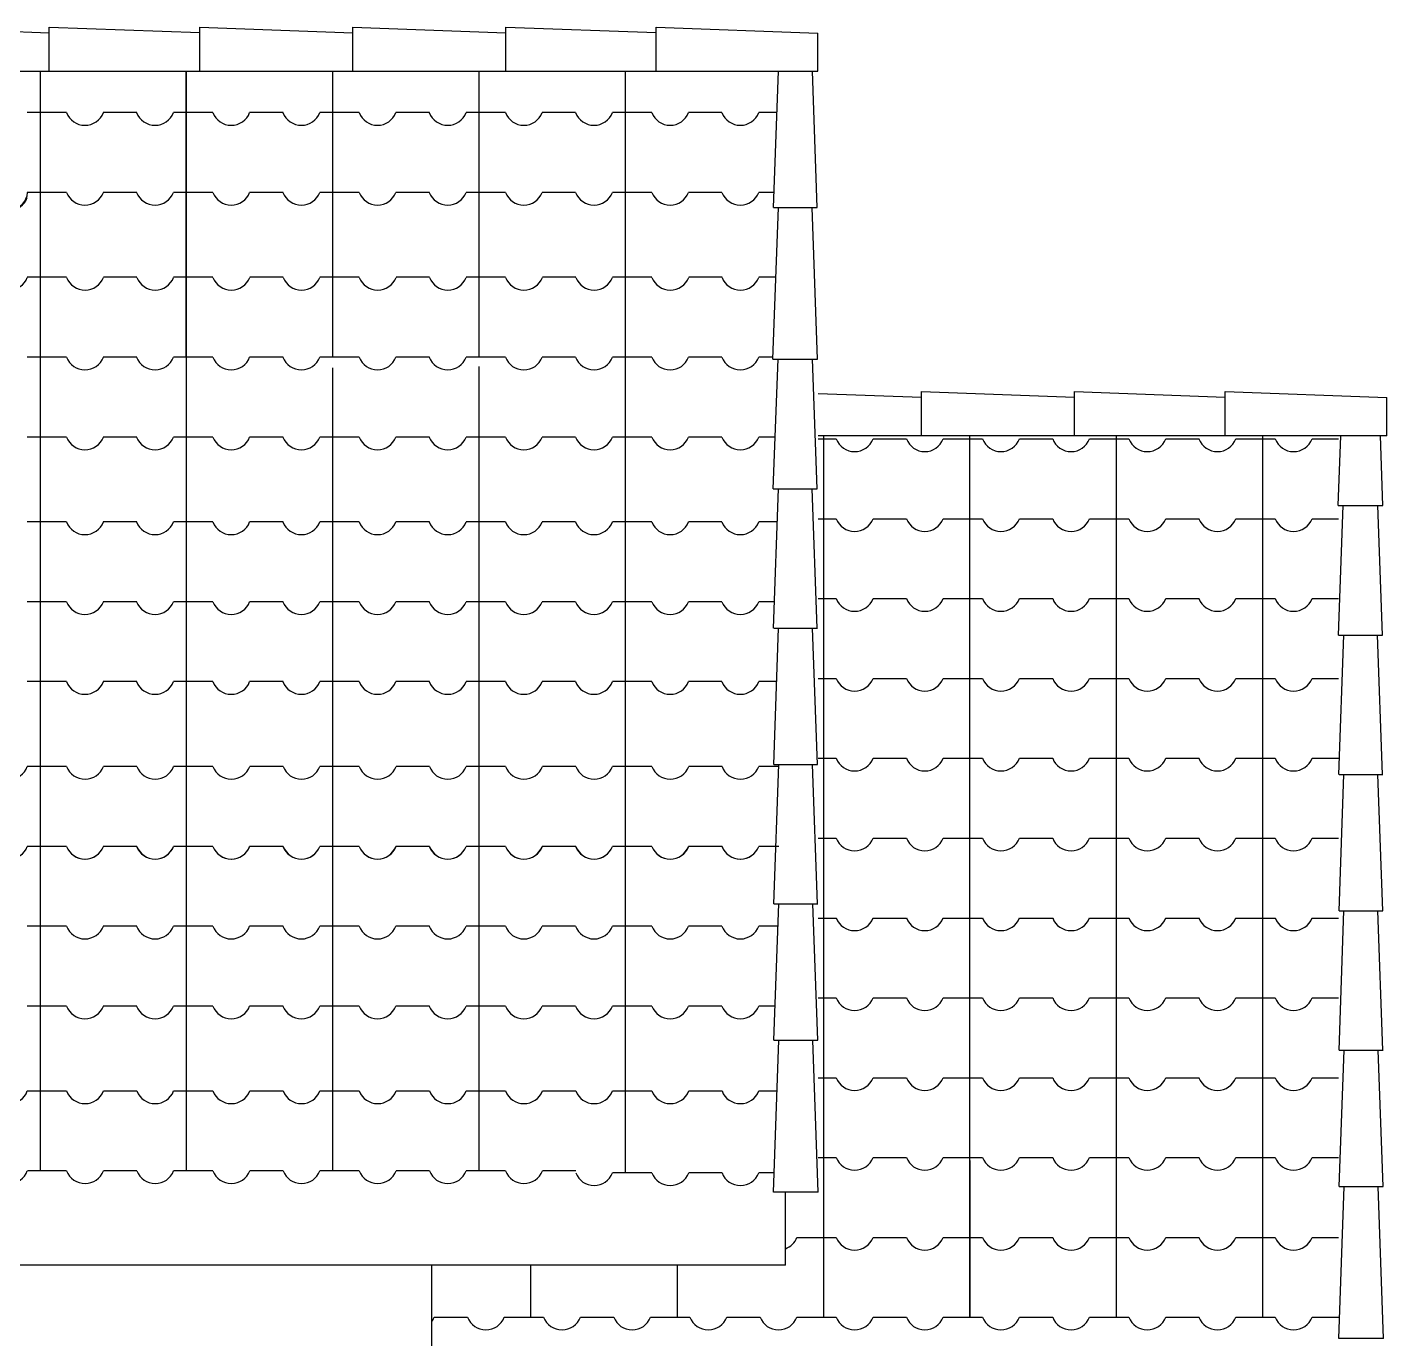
# Model space of a CAD drawing. Extents: x 359 to 444.1, y -24.8 to 1.
# Drawn here: x 412.338 to 414.382, y -21.102 to -19.131 of the extents above; entities that cross this region are included whole.
import ezdxf

# ---------------------------------------------------------------- set-up
doc = ezdxf.new("R2010")
doc.units = 0
doc.header["$LTSCALE"] = 20
for name, color, linetype in [('CORTE', 244, 'CONTINUOUS'), ('JANELA', 5, 'CONTINUOUS'), ('PAREDE', 7, 'CONTINUOUS'), ('TELHADO', 30, 'CONTINUOUS'), ('VISTAL', 30, 'CONTINUOUS'), ('VISTAP', 244, 'CONTINUOUS')]:
    doc.layers.add(name, color=color, linetype=linetype)

msp = doc.modelspace()

# ---------------------------------------------------------------- linework, layer by layer
at = {"layer": 'CORTE', "color": 1, "linetype": 'CONTINUOUS'}
for p, q in [((412.3568, -19.1971), (412.3568, -19.6269)), ((412.5768, -19.1971), (412.5768, -19.4993)), ((412.5768, -19.1971), (412.5768, -19.6269)), ((412.5768, -19.1971), (412.5768, -19.6269)), ((412.5768, -19.1971), (412.5768, -19.6269)), ((412.7968, -19.1971), (412.7968, -19.6269)), ((413.0168, -19.1971), (413.0168, -19.6269)), ((413.2368, -19.1971), (413.2368, -19.6269)), ((412.3568, -19.2593), (412.3375, -19.2593)), ((412.3966, -19.2593), (412.3568, -19.2593)), ((412.5022, -19.2593), (412.452, -19.2593)), ((412.5768, -19.2593), (412.5575, -19.2593)), ((412.6166, -19.2593), (412.5768, -19.2593)), ((412.6166, -19.2593), (412.5768, -19.2593)), ((412.7222, -19.2593), (412.672, -19.2593)), ((412.7968, -19.2593), (412.7775, -19.2593)), ((412.8366, -19.2593), (412.7968, -19.2593)), ((412.9422, -19.2593), (412.892, -19.2593)), ((413.0168, -19.2593), (412.9975, -19.2593)), ((413.0566, -19.2593), (413.0168, -19.2593)), ((413.1622, -19.2593), (413.112, -19.2593)), ((413.2368, -19.2593), (413.2175, -19.2593)), ((413.2766, -19.2593), (413.2368, -19.2593)), ((413.2766, -19.2593), (413.2368, -19.2593)), ((413.3822, -19.2593), (413.332, -19.2593)), ((413.4568, -19.2593), (413.4375, -19.2593)), ((413.4647, -19.2593), (413.4568, -19.2593)), ((412.3568, -19.3793), (412.3375, -19.3793)), ((412.3966, -19.3793), (412.3568, -19.3793)), ((412.5022, -19.3793), (412.452, -19.3793)), ((412.5768, -19.3793), (412.5575, -19.3793)), ((412.6166, -19.3793), (412.5768, -19.3793)), ((412.6166, -19.3793), (412.5768, -19.3793)), ((412.7222, -19.3793), (412.672, -19.3793)), ((412.7968, -19.3793), (412.7775, -19.3793)), ((412.8366, -19.3793), (412.7968, -19.3793)), ((412.9422, -19.3793), (412.892, -19.3793)), ((413.0168, -19.3793), (412.9975, -19.3793)), ((413.0566, -19.3793), (413.0168, -19.3793)), ((413.1622, -19.3793), (413.112, -19.3793)), ((413.2368, -19.3793), (413.2175, -19.3793)), ((413.2766, -19.3793), (413.2368, -19.3793)), ((413.2766, -19.3793), (413.2368, -19.3793)), ((413.3822, -19.3793), (413.332, -19.3793)), ((413.4568, -19.3793), (413.4375, -19.3793)), ((413.4604, -19.3793), (413.4568, -19.3793)), ((412.357, -19.5069), (412.3377, -19.5069)), ((412.3968, -19.5069), (412.357, -19.5069)), ((412.5023, -19.5069), (412.4522, -19.5069)), ((412.577, -19.5069), (412.5577, -19.5069)), ((412.6168, -19.5069), (412.577, -19.5069)), ((412.6168, -19.5069), (412.577, -19.5069)), ((412.7223, -19.5069), (412.6722, -19.5069)), ((412.797, -19.5069), (412.7777, -19.5069)), ((412.8368, -19.5069), (412.797, -19.5069)), ((412.9423, -19.5069), (412.8922, -19.5069)), ((413.017, -19.5069), (412.9977, -19.5069)), ((413.0568, -19.5069), (413.017, -19.5069)), ((413.1623, -19.5069), (413.1122, -19.5069)), ((413.237, -19.5069), (413.2177, -19.5069)), ((413.2768, -19.5069), (413.237, -19.5069)), ((413.2768, -19.5069), (413.237, -19.5069)), ((413.3823, -19.5069), (413.3322, -19.5069)), ((413.457, -19.5069), (413.4377, -19.5069)), ((413.4633, -19.5069), (413.457, -19.5069)), ((412.3568, -19.6269), (412.3375, -19.6269)), ((412.3568, -19.6269), (412.3375, -19.6269)), ((412.3966, -19.6269), (412.3568, -19.6269)), ((412.3966, -19.6269), (412.3568, -19.6269)), ((412.3568, -19.6269), (412.3568, -20.3622)), ((412.5022, -19.6269), (412.452, -19.6269)), ((412.5022, -19.6269), (412.452, -19.6269)), ((412.5768, -19.6269), (412.5575, -19.6269)), ((412.5768, -19.6269), (412.5575, -19.6269)), ((412.5768, -19.6269), (412.5575, -19.6269)), ((412.6166, -19.6269), (412.5768, -19.6269)), ((412.6166, -19.6269), (412.5768, -19.6269)), ((412.6166, -19.6269), (412.5768, -19.6269)), ((412.6166, -19.6269), (412.5768, -19.6269)), ((412.6166, -19.6269), (412.5768, -19.6269)), ((412.6166, -19.6269), (412.5768, -19.6269)), ((412.6166, -19.6269), (412.5768, -19.6269)), ((412.5768, -19.6269), (412.5768, -20.3622)), ((412.7222, -19.6269), (412.672, -19.6269)), ((412.7968, -19.6269), (412.7775, -19.6269)), ((412.7968, -19.6269), (412.7775, -19.6269)), ((412.7968, -19.6269), (412.7775, -19.6269)), ((412.8366, -19.6269), (412.7968, -19.6269)), ((412.8366, -19.6269), (412.7968, -19.6269)), ((412.8366, -19.6269), (412.7968, -19.6269)), ((412.7968, -19.6427), (412.7968, -20.3622)), ((412.9422, -19.6269), (412.892, -19.6269)), ((412.9422, -19.6269), (412.892, -19.6269)), ((412.9422, -19.6269), (412.892, -19.6269)), ((413.0168, -19.6269), (412.9975, -19.6269)), ((413.0168, -19.6269), (412.9975, -19.6269)), ((413.0168, -19.6269), (412.9975, -19.6269)), ((413.0168, -19.6269), (412.9975, -19.6269)), ((413.0168, -19.6269), (412.9975, -19.6269)), ((413.0566, -19.6269), (413.0168, -19.6269)), ((413.0566, -19.6269), (413.0168, -19.6269)), ((413.0566, -19.6269), (413.0168, -19.6269)), ((413.0566, -19.6269), (413.0168, -19.6269)), ((413.0566, -19.6269), (413.0168, -19.6269)), ((413.0168, -19.641), (413.0168, -20.3622)), ((413.1622, -19.6269), (413.112, -19.6269)), ((413.1622, -19.6269), (413.112, -19.6269)), ((413.1622, -19.6269), (413.112, -19.6269)), ((413.2368, -19.6269), (413.2175, -19.6269)), ((413.2368, -19.6269), (413.2175, -19.6269)), ((413.2368, -19.6269), (413.2368, -20.3622)), ((413.2766, -19.6269), (413.2368, -19.6269)), ((413.2766, -19.6269), (413.2368, -19.6269)), ((413.3822, -19.6269), (413.332, -19.6269)), ((413.3822, -19.6269), (413.332, -19.6269)), ((413.4568, -19.6269), (413.4375, -19.6269)), ((413.4568, -19.6269), (413.4375, -19.6269)), ((413.459, -19.6269), (413.4568, -19.6269)), ((413.459, -19.6269), (413.4568, -19.6269)), ((413.459, -19.6269), (413.4568, -19.6269)), ((413.459, -19.6269), (413.4568, -19.6269)), ((413.459, -19.6269), (413.4568, -19.6269)), ((412.3568, -19.7469), (412.3375, -19.7469)), ((412.3966, -19.7469), (412.3568, -19.7469)), ((412.5022, -19.7469), (412.452, -19.7469)), ((412.5768, -19.7469), (412.5575, -19.7469)), ((412.6166, -19.7469), (412.5768, -19.7469)), ((412.6166, -19.7469), (412.5768, -19.7469)), ((412.6166, -19.7469), (412.5768, -19.7469)), ((412.7222, -19.7469), (412.672, -19.7469)), ((412.7968, -19.7469), (412.7775, -19.7469)), ((412.8366, -19.7469), (412.7968, -19.7469)), ((412.9422, -19.7469), (412.892, -19.7469)), ((413.0168, -19.7469), (412.9975, -19.7469)), ((413.0566, -19.7469), (413.0168, -19.7469)), ((413.2368, -19.7469), (413.2175, -19.7469)), ((413.2766, -19.7469), (413.2368, -19.7469)), ((413.3822, -19.7469), (413.332, -19.7469)), ((413.4568, -19.7469), (413.4375, -19.7469)), ((413.4623, -19.7469), (413.4568, -19.7469)), ((412.5768, -19.7527), (412.5768, -20.3622)), ((412.3568, -19.8745), (412.3375, -19.8745)), ((412.3568, -19.8745), (412.3375, -19.8745)), ((412.3966, -19.8745), (412.3568, -19.8745)), ((412.3966, -19.8745), (412.3568, -19.8745)), ((412.5022, -19.8745), (412.452, -19.8745)), ((412.5022, -19.8745), (412.452, -19.8745)), ((412.5768, -19.8745), (412.5575, -19.8745)), ((412.5768, -19.8745), (412.5575, -19.8745)), ((412.5768, -19.8745), (412.5575, -19.8745)), ((412.5768, -19.8745), (412.5575, -19.8745)), ((412.5768, -19.8745), (412.5575, -19.8745)), ((412.5768, -19.8745), (412.5575, -19.8745)), ((412.6166, -19.8745), (412.5768, -19.8745)), ((412.6166, -19.8745), (412.5768, -19.8745)), ((412.6166, -19.8745), (412.5768, -19.8745)), ((412.6166, -19.8745), (412.5768, -19.8745)), ((412.6166, -19.8745), (412.5768, -19.8745)), ((412.6166, -19.8745), (412.5768, -19.8745)), ((412.7222, -19.8745), (412.672, -19.8745)), ((412.7222, -19.8745), (412.672, -19.8745)), ((412.7968, -19.8745), (412.7775, -19.8745)), ((412.7968, -19.8745), (412.7775, -19.8745)), ((412.8366, -19.8745), (412.7968, -19.8745)), ((412.8366, -19.8745), (412.7968, -19.8745)), ((412.9422, -19.8745), (412.892, -19.8745)), ((412.9422, -19.8745), (412.892, -19.8745)), ((413.0168, -19.8745), (412.9975, -19.8745)), ((413.0168, -19.8745), (412.9975, -19.8745)), ((413.0566, -19.8745), (413.0168, -19.8745)), ((413.0566, -19.8745), (413.0168, -19.8745)), ((413.1622, -19.8745), (413.112, -19.8745)), ((413.1622, -19.8745), (413.112, -19.8745)), ((413.2368, -19.8745), (413.2175, -19.8745)), ((413.2368, -19.8745), (413.2175, -19.8745)), ((413.2766, -19.8745), (413.2368, -19.8745)), ((413.2766, -19.8745), (413.2368, -19.8745)), ((413.3822, -19.8745), (413.332, -19.8745)), ((413.3822, -19.8745), (413.332, -19.8745)), ((413.4568, -19.8745), (413.4375, -19.8745)), ((413.4568, -19.8745), (413.4375, -19.8745)), ((413.4568, -19.8745), (413.4375, -19.8745)), ((413.4568, -19.8745), (413.4375, -19.8745)), ((413.4653, -19.8745), (413.4568, -19.8745)), ((413.4653, -19.8745), (413.4568, -19.8745)), ((413.4653, -19.8745), (413.4568, -19.8745)), ((412.3568, -19.9945), (412.3375, -19.9945)), ((412.3966, -19.9945), (412.3568, -19.9945)), ((412.5022, -19.9945), (412.452, -19.9945)), ((412.5768, -19.9945), (412.5575, -19.9945)), ((412.5768, -19.9945), (412.5575, -19.9945)), ((412.5768, -19.9945), (412.5575, -19.9945)), ((412.6166, -19.9945), (412.5768, -19.9945)), ((412.6166, -19.9945), (412.5768, -19.9945)), ((412.6166, -19.9945), (412.5768, -19.9945)), ((412.7222, -19.9945), (412.672, -19.9945)), ((412.7968, -19.9945), (412.7775, -19.9945)), ((412.8366, -19.9945), (412.7968, -19.9945)), ((412.9422, -19.9945), (412.892, -19.9945)), ((413.0168, -19.9945), (412.9975, -19.9945)), ((413.0566, -19.9945), (413.0168, -19.9945)), ((413.1622, -19.9945), (413.112, -19.9945)), ((413.2368, -19.9945), (413.2175, -19.9945)), ((413.2766, -19.9945), (413.2368, -19.9945)), ((413.3822, -19.9945), (413.332, -19.9945)), ((413.4568, -19.9945), (413.4375, -19.9945)), ((413.4568, -19.9945), (413.4375, -19.9945)), ((413.461, -19.9945), (413.4568, -19.9945)), ((412.3568, -20.1145), (412.3375, -20.1145)), ((412.3966, -20.1145), (412.3568, -20.1145)), ((412.5022, -20.1145), (412.452, -20.1145)), ((412.5768, -20.1145), (412.5575, -20.1145)), ((412.5768, -20.1145), (412.5575, -20.1145)), ((412.5768, -20.1145), (412.5575, -20.1145)), ((412.6166, -20.1145), (412.5768, -20.1145)), ((412.6166, -20.1145), (412.5768, -20.1145)), ((412.6166, -20.1145), (412.5768, -20.1145)), ((412.7222, -20.1145), (412.672, -20.1145)), ((412.7968, -20.1145), (412.7775, -20.1145)), ((412.8366, -20.1145), (412.7968, -20.1145)), ((412.9422, -20.1145), (412.892, -20.1145)), ((413.0168, -20.1145), (412.9975, -20.1145)), ((413.0566, -20.1145), (413.0168, -20.1145)), ((413.1622, -20.1145), (413.112, -20.1145)), ((413.2368, -20.1145), (413.2175, -20.1145)), ((413.2766, -20.1145), (413.2368, -20.1145)), ((413.3822, -20.1145), (413.332, -20.1145)), ((413.4568, -20.1145), (413.4375, -20.1145)), ((413.4568, -20.1145), (413.4375, -20.1145)), ((413.4645, -20.1145), (413.4568, -20.1145)), ((412.357, -20.2422), (412.3377, -20.2422)), ((412.3968, -20.2422), (412.357, -20.2422)), ((412.5023, -20.2422), (412.4522, -20.2422)), ((412.577, -20.2422), (412.5577, -20.2422)), ((412.577, -20.2422), (412.5577, -20.2422)), ((412.577, -20.2422), (412.5577, -20.2422)), ((412.6168, -20.2422), (412.577, -20.2422)), ((412.6168, -20.2422), (412.577, -20.2422)), ((412.6168, -20.2422), (412.577, -20.2422)), ((412.7223, -20.2422), (412.6722, -20.2422)), ((412.797, -20.2422), (412.7777, -20.2422)), ((412.8368, -20.2422), (412.797, -20.2422)), ((412.9423, -20.2422), (412.8922, -20.2422)), ((413.017, -20.2422), (412.9977, -20.2422)), ((413.0568, -20.2422), (413.017, -20.2422)), ((413.1623, -20.2422), (413.1122, -20.2422)), ((413.237, -20.2422), (413.2177, -20.2422)), ((413.2768, -20.2422), (413.237, -20.2422)), ((413.3823, -20.2422), (413.3322, -20.2422)), ((413.457, -20.2422), (413.4377, -20.2422)), ((413.457, -20.2422), (413.4377, -20.2422)), ((413.4674, -20.2422), (413.457, -20.2422)), ((412.3568, -20.3622), (412.3375, -20.3622)), ((412.357, -20.3622), (412.3377, -20.3622)), ((412.3966, -20.3622), (412.3568, -20.3622)), ((412.3568, -20.3622), (412.3568, -20.8498)), ((412.3968, -20.3622), (412.357, -20.3622)), ((412.5022, -20.3622), (412.452, -20.3622)), ((412.5023, -20.3622), (412.4522, -20.3622)), ((412.5768, -20.3622), (412.5575, -20.3622)), ((412.5768, -20.3622), (412.5575, -20.3622)), ((412.5768, -20.3622), (412.5575, -20.3622)), ((412.577, -20.3622), (412.5577, -20.3622)), ((412.577, -20.3622), (412.5577, -20.3622)), ((412.577, -20.3622), (412.5577, -20.3622)), ((412.6166, -20.3622), (412.5768, -20.3622)), ((412.5768, -20.3622), (412.5768, -20.8498)), ((412.5768, -20.3622), (412.5768, -20.8498)), ((412.6166, -20.3622), (412.5768, -20.3622)), ((412.5768, -20.3622), (412.5768, -20.8498)), ((412.6166, -20.3622), (412.5768, -20.3622)), ((412.6168, -20.3622), (412.577, -20.3622)), ((412.6168, -20.3622), (412.577, -20.3622)), ((412.6168, -20.3622), (412.577, -20.3622)), ((412.7222, -20.3622), (412.672, -20.3622)), ((412.7223, -20.3622), (412.6722, -20.3622)), ((412.7968, -20.3622), (412.7775, -20.3622)), ((412.797, -20.3622), (412.7777, -20.3622)), ((412.8366, -20.3622), (412.7968, -20.3622)), ((412.7968, -20.3622), (412.7968, -20.8498)), ((412.8368, -20.3622), (412.797, -20.3622)), ((412.9422, -20.3622), (412.892, -20.3622)), ((412.9423, -20.3622), (412.8922, -20.3622)), ((413.0168, -20.3622), (412.9975, -20.3622)), ((413.017, -20.3622), (412.9977, -20.3622)), ((413.0566, -20.3622), (413.0168, -20.3622)), ((413.0168, -20.3622), (413.0168, -20.8498)), ((413.0568, -20.3622), (413.017, -20.3622)), ((413.1622, -20.3622), (413.112, -20.3622)), ((413.1623, -20.3622), (413.1122, -20.3622)), ((413.2368, -20.3622), (413.2175, -20.3622)), ((413.237, -20.3622), (413.2177, -20.3622)), ((413.2766, -20.3622), (413.2368, -20.3622)), ((413.2368, -20.3622), (413.2368, -20.8498)), ((413.2768, -20.3622), (413.237, -20.3622)), ((413.3822, -20.3622), (413.332, -20.3622)), ((413.3823, -20.3622), (413.3322, -20.3622)), ((413.4568, -20.3622), (413.4375, -20.3622)), ((413.4568, -20.3622), (413.4375, -20.3622)), ((413.457, -20.3622), (413.4377, -20.3622)), ((413.457, -20.3622), (413.4377, -20.3622)), ((413.4679, -20.3622), (413.4568, -20.3622)), ((413.4631, -20.3622), (413.457, -20.3622)), ((412.7968, -20.45), (412.7968, -20.8498)), ((413.0168, -20.45), (413.0168, -20.8498)), ((413.2368, -20.45), (413.2368, -20.8529)), ((412.3568, -20.4822), (412.3375, -20.4822)), ((412.3966, -20.4822), (412.3568, -20.4822)), ((412.5022, -20.4822), (412.452, -20.4822)), ((412.5768, -20.4822), (412.5575, -20.4822)), ((412.5768, -20.4822), (412.5575, -20.4822)), ((412.5768, -20.4822), (412.5575, -20.4822)), ((412.6166, -20.4822), (412.5768, -20.4822)), ((412.6166, -20.4822), (412.5768, -20.4822)), ((412.6166, -20.4822), (412.5768, -20.4822)), ((412.7222, -20.4822), (412.672, -20.4822)), ((412.7968, -20.4822), (412.7775, -20.4822)), ((412.8366, -20.4822), (412.7968, -20.4822)), ((412.9422, -20.4822), (412.892, -20.4822)), ((413.0168, -20.4822), (412.9975, -20.4822)), ((413.0566, -20.4822), (413.0168, -20.4822)), ((413.1622, -20.4822), (413.112, -20.4822)), ((413.2368, -20.4822), (413.2175, -20.4822)), ((413.2766, -20.4822), (413.2368, -20.4822)), ((413.3822, -20.4822), (413.332, -20.4822)), ((413.4568, -20.4822), (413.4375, -20.4822)), ((413.4568, -20.4822), (413.4375, -20.4822)), ((413.4666, -20.4822), (413.4568, -20.4822)), ((412.3568, -20.6022), (412.3375, -20.6022)), ((412.3966, -20.6022), (412.3568, -20.6022)), ((412.5022, -20.6022), (412.452, -20.6022)), ((412.5768, -20.6022), (412.5575, -20.6022)), ((412.5768, -20.6022), (412.5575, -20.6022)), ((412.5768, -20.6022), (412.5575, -20.6022)), ((412.6166, -20.6022), (412.5768, -20.6022)), ((412.6166, -20.6022), (412.5768, -20.6022)), ((412.6166, -20.6022), (412.5768, -20.6022)), ((412.7222, -20.6022), (412.672, -20.6022)), ((412.7968, -20.6022), (412.7775, -20.6022)), ((412.8366, -20.6022), (412.7968, -20.6022)), ((412.9422, -20.6022), (412.892, -20.6022)), ((413.0168, -20.6022), (412.9975, -20.6022)), ((413.0566, -20.6022), (413.0168, -20.6022)), ((413.1622, -20.6022), (413.112, -20.6022)), ((413.2368, -20.6022), (413.2175, -20.6022)), ((413.2766, -20.6022), (413.2368, -20.6022)), ((413.3822, -20.6022), (413.332, -20.6022)), ((413.4568, -20.6022), (413.4375, -20.6022)), ((413.4568, -20.6022), (413.4375, -20.6022)), ((413.4623, -20.6022), (413.4568, -20.6022)), ((412.357, -20.7298), (412.3377, -20.7298)), ((412.3968, -20.7298), (412.357, -20.7298)), ((412.5023, -20.7298), (412.4522, -20.7298)), ((412.577, -20.7298), (412.5577, -20.7298)), ((412.577, -20.7298), (412.5577, -20.7298)), ((412.577, -20.7298), (412.5577, -20.7298)), ((412.6168, -20.7298), (412.577, -20.7298)), ((412.6168, -20.7298), (412.577, -20.7298)), ((412.6168, -20.7298), (412.577, -20.7298)), ((412.7223, -20.7298), (412.6722, -20.7298)), ((412.797, -20.7298), (412.7777, -20.7298)), ((412.8368, -20.7298), (412.797, -20.7298)), ((412.9423, -20.7298), (412.8922, -20.7298)), ((413.017, -20.7298), (412.9977, -20.7298)), ((413.0568, -20.7298), (413.017, -20.7298)), ((413.1623, -20.7298), (413.1122, -20.7298)), ((413.237, -20.7298), (413.2177, -20.7298)), ((413.2768, -20.7298), (413.237, -20.7298)), ((413.3823, -20.7298), (413.3322, -20.7298)), ((413.457, -20.7298), (413.4377, -20.7298)), ((413.457, -20.7298), (413.4377, -20.7298)), ((413.4652, -20.7298), (413.457, -20.7298)), ((412.3572, -20.8498), (412.3379, -20.8498)), ((412.3968, -20.8498), (412.357, -20.8498)), ((412.5023, -20.8498), (412.4522, -20.8498)), ((412.577, -20.8498), (412.5577, -20.8498)), ((412.6168, -20.8498), (412.577, -20.8498)), ((412.7223, -20.8498), (412.6722, -20.8498)), ((412.797, -20.8498), (412.7777, -20.8498)), ((412.8368, -20.8498), (412.797, -20.8498)), ((412.9423, -20.8498), (412.8922, -20.8498)), ((413.017, -20.8498), (412.9977, -20.8498)), ((413.0568, -20.8498), (413.017, -20.8498)), ((413.1623, -20.8498), (413.1122, -20.8498)), ((413.237, -20.8529), (413.2177, -20.8529)), ((413.2768, -20.8529), (413.237, -20.8529)), ((413.3823, -20.8529), (413.3322, -20.8529)), ((413.457, -20.8529), (413.4377, -20.8529)), ((413.457, -20.8529), (413.4377, -20.8529)), ((413.4608, -20.8529), (413.457, -20.8529))]:
    msp.add_line(p, q, dxfattribs=at)
at = {"layer": 'CORTE', "color": 244, "linetype": 'CONTINUOUS'}
for p, q in [((413.527, -19.7498), (413.5347, -19.7498)), ((413.5347, -19.7498), (413.554, -19.7498)), ((413.6094, -19.7498), (413.6595, -19.7498)), ((413.7149, -19.7498), (413.7549, -19.7498)), ((413.7547, -19.7498), (413.774, -19.7498)), ((413.8294, -19.7498), (413.8795, -19.7498)), ((413.9349, -19.7498), (413.9747, -19.7498)), ((413.9747, -19.7498), (413.994, -19.7498)), ((414.0494, -19.7498), (414.0995, -19.7498)), ((414.1549, -19.7498), (414.1947, -19.7498)), ((414.1947, -19.7498), (414.214, -19.7498)), ((413.527, -19.8698), (413.5347, -19.8698)), ((413.5347, -19.8698), (413.554, -19.8698)), ((413.6094, -19.8698), (413.6595, -19.8698)), ((413.7149, -19.8698), (413.7549, -19.8698)), ((413.7547, -19.8698), (413.774, -19.8698)), ((413.8294, -19.8698), (413.8795, -19.8698)), ((413.9349, -19.8698), (413.9747, -19.8698)), ((413.9747, -19.8698), (413.994, -19.8698)), ((414.0494, -19.8698), (414.0995, -19.8698)), ((414.1549, -19.8698), (414.1947, -19.8698)), ((414.1947, -19.8698), (414.214, -19.8698)), ((413.527, -19.9898), (413.5347, -19.9898)), ((413.5347, -19.9898), (413.554, -19.9898)), ((413.6094, -19.9898), (413.6595, -19.9898)), ((413.7149, -19.9898), (413.7549, -19.9898)), ((413.7547, -19.9898), (413.774, -19.9898)), ((413.8294, -19.9898), (413.8795, -19.9898)), ((413.9349, -19.9898), (413.9747, -19.9898)), ((413.9747, -19.9898), (413.994, -19.9898)), ((414.0494, -19.9898), (414.0995, -19.9898)), ((414.1549, -19.9898), (414.1947, -19.9898)), ((414.1947, -19.9898), (414.214, -19.9898)), ((413.527, -20.1098), (413.5347, -20.1098)), ((413.5347, -20.1098), (413.554, -20.1098)), ((413.6094, -20.1098), (413.6595, -20.1098)), ((413.7149, -20.1098), (413.7549, -20.1098)), ((413.7547, -20.1098), (413.774, -20.1098)), ((413.8294, -20.1098), (413.8795, -20.1098)), ((413.9349, -20.1098), (413.9747, -20.1098)), ((413.9747, -20.1098), (413.994, -20.1098)), ((414.0494, -20.1098), (414.0995, -20.1098)), ((414.1549, -20.1098), (414.1947, -20.1098)), ((414.1947, -20.1098), (414.214, -20.1098)), ((413.527, -20.2298), (413.5347, -20.2298)), ((413.5347, -20.2298), (413.554, -20.2298)), ((413.6094, -20.2298), (413.6595, -20.2298)), ((413.7149, -20.2298), (413.7549, -20.2298)), ((413.7547, -20.2298), (413.774, -20.2298)), ((413.8294, -20.2298), (413.8795, -20.2298)), ((413.9349, -20.2298), (413.9747, -20.2298)), ((413.9747, -20.2298), (413.994, -20.2298)), ((414.0494, -20.2298), (414.0995, -20.2298)), ((414.1549, -20.2298), (414.1947, -20.2298)), ((414.1947, -20.2298), (414.214, -20.2298)), ((413.527, -20.3498), (413.5347, -20.3498)), ((413.5347, -20.3498), (413.554, -20.3498)), ((413.6094, -20.3498), (413.6595, -20.3498)), ((413.7149, -20.3498), (413.7549, -20.3498)), ((413.7547, -20.3498), (413.774, -20.3498)), ((413.8294, -20.3498), (413.8795, -20.3498)), ((413.9349, -20.3498), (413.9747, -20.3498)), ((413.9747, -20.3498), (413.994, -20.3498)), ((414.0494, -20.3498), (414.0995, -20.3498)), ((414.1549, -20.3498), (414.1947, -20.3498)), ((414.1947, -20.3498), (414.214, -20.3498)), ((413.527, -20.4698), (413.5347, -20.4698)), ((413.5347, -20.4698), (413.554, -20.4698)), ((413.6094, -20.4698), (413.6595, -20.4698)), ((413.7149, -20.4698), (413.7549, -20.4698)), ((413.7547, -20.4698), (413.774, -20.4698)), ((413.8294, -20.4698), (413.8795, -20.4698)), ((413.9349, -20.4698), (413.9747, -20.4698)), ((413.9747, -20.4698), (413.994, -20.4698)), ((414.0494, -20.4698), (414.0995, -20.4698)), ((414.1549, -20.4698), (414.1947, -20.4698)), ((414.1947, -20.4698), (414.214, -20.4698)), ((413.527, -20.5898), (413.5347, -20.5898)), ((413.5347, -20.5898), (413.554, -20.5898)), ((413.6094, -20.5898), (413.6595, -20.5898)), ((413.7149, -20.5898), (413.7549, -20.5898)), ((413.7547, -20.5898), (413.774, -20.5898)), ((413.8294, -20.5898), (413.8795, -20.5898)), ((413.9349, -20.5898), (413.9747, -20.5898)), ((413.9747, -20.5898), (413.994, -20.5898)), ((414.0494, -20.5898), (414.0995, -20.5898)), ((414.1549, -20.5898), (414.1947, -20.5898)), ((414.1947, -20.5898), (414.214, -20.5898)), ((413.527, -20.7098), (413.5347, -20.7098)), ((413.5347, -20.7098), (413.554, -20.7098)), ((413.6094, -20.7098), (413.6595, -20.7098)), ((413.7149, -20.7098), (413.7549, -20.7098)), ((413.7547, -20.7098), (413.774, -20.7098)), ((413.8294, -20.7098), (413.8795, -20.7098)), ((413.9349, -20.7098), (413.9747, -20.7098)), ((413.9747, -20.7098), (413.994, -20.7098)), ((414.0494, -20.7098), (414.0995, -20.7098)), ((414.1549, -20.7098), (414.1947, -20.7098)), ((414.1947, -20.7098), (414.214, -20.7098)), ((413.527, -20.8298), (413.5347, -20.8298)), ((413.5347, -20.8298), (413.554, -20.8298)), ((413.6094, -20.8298), (413.6595, -20.8298)), ((413.7149, -20.8298), (413.7549, -20.8298)), ((413.7547, -20.8298), (413.774, -20.8298)), ((413.8294, -20.8298), (413.8795, -20.8298)), ((413.9349, -20.8298), (413.9747, -20.8298)), ((413.9747, -20.8298), (413.994, -20.8298)), ((414.0494, -20.8298), (414.0995, -20.8298)), ((414.1549, -20.8298), (414.1947, -20.8298)), ((414.1947, -20.8298), (414.214, -20.8298)), ((413.7549, -20.834), (413.7549, -21.0698)), ((413.7549, -20.834), (413.7549, -20.9422)), ((413.4949, -20.9498), (413.5347, -20.9498)), ((413.5347, -20.9498), (413.554, -20.9498)), ((413.6094, -20.9498), (413.6595, -20.9498)), ((413.7149, -20.9498), (413.7549, -20.9498)), ((413.7547, -20.9498), (413.774, -20.9498)), ((413.8294, -20.9498), (413.8795, -20.9498)), ((413.9349, -20.9498), (413.9747, -20.9498)), ((413.9747, -20.9498), (413.994, -20.9498)), ((414.0494, -20.9498), (414.0995, -20.9498)), ((414.1549, -20.9498), (414.1947, -20.9498)), ((414.1947, -20.9498), (414.214, -20.9498)), ((412.9494, -21.0698), (412.9995, -21.0698)), ((413.0549, -21.0698), (413.0949, -21.0698)), ((413.0947, -21.0698), (413.114, -21.0698)), ((413.1694, -21.0698), (413.2195, -21.0698)), ((413.2749, -21.0698), (413.3147, -21.0698)), ((413.3147, -21.0698), (413.334, -21.0698)), ((413.3894, -21.0698), (413.4395, -21.0698)), ((413.4949, -21.0698), (413.5347, -21.0698)), ((413.5347, -21.0698), (413.554, -21.0698)), ((413.6094, -21.0698), (413.6595, -21.0698)), ((413.7149, -21.0698), (413.7549, -21.0698)), ((413.7547, -21.0698), (413.774, -21.0698)), ((413.8294, -21.0698), (413.8795, -21.0698)), ((413.9349, -21.0698), (413.9747, -21.0698)), ((413.9747, -21.0698), (413.994, -21.0698)), ((414.0494, -21.0698), (414.0995, -21.0698)), ((414.1549, -21.0698), (414.1947, -21.0698)), ((414.1947, -21.0698), (414.214, -21.0698))]:
    msp.add_line(p, q, dxfattribs=at)
at = {"layer": 'CORTE', "color": 1, "linetype": 'CONTINUOUS'}
for centre, radius, start, end in [((412.4243, -19.2487), 0.0297, 201.0517, 338.9483), ((412.5298, -19.2487), 0.0297, 201.0517, 338.9483), ((412.6443, -19.2487), 0.0297, 201.0517, 338.9483), ((412.7498, -19.2487), 0.0297, 201.0517, 338.9483), ((412.8643, -19.2487), 0.0297, 201.0517, 338.9483), ((412.9698, -19.2487), 0.0297, 201.0517, 338.9483), ((413.0843, -19.2487), 0.0297, 201.0517, 338.9483), ((413.1898, -19.2487), 0.0297, 201.0517, 338.9483), ((413.3043, -19.2487), 0.0297, 201.0517, 338.9483), ((413.4098, -19.2487), 0.0297, 201.0517, 338.9483), ((412.3093, -19.377), 0.0289, 200.0673, 355.3256), ((412.4243, -19.3687), 0.0297, 201.0517, 338.9483), ((412.5298, -19.3687), 0.0297, 201.0517, 338.9483), ((412.6443, -19.3687), 0.0297, 201.0517, 338.9483), ((412.7498, -19.3687), 0.0297, 201.0517, 338.9483), ((412.8643, -19.3687), 0.0297, 201.0517, 338.9483), ((412.9698, -19.3687), 0.0297, 201.0517, 338.9483), ((413.0843, -19.3687), 0.0297, 201.0517, 338.9483), ((413.1898, -19.3687), 0.0297, 201.0517, 338.9483), ((413.3043, -19.3687), 0.0297, 201.0517, 338.9483), ((413.4098, -19.3687), 0.0297, 201.0517, 338.9483), ((412.31, -19.3763), 0.0297, 201.0517, 338.9483), ((412.31, -19.4963), 0.0297, 201.0517, 338.9483), ((412.4245, -19.4963), 0.0297, 201.0517, 338.9483), ((412.53, -19.4963), 0.0297, 201.0517, 338.9483), ((412.6445, -19.4963), 0.0297, 201.0517, 338.9483), ((412.75, -19.4963), 0.0297, 201.0517, 338.9483), ((412.8645, -19.4963), 0.0297, 201.0517, 338.9483), ((412.97, -19.4963), 0.0297, 201.0517, 338.9483), ((413.0845, -19.4963), 0.0297, 201.0517, 338.9483), ((413.19, -19.4963), 0.0297, 201.0517, 338.9483), ((413.3045, -19.4963), 0.0297, 201.0517, 338.9483), ((413.41, -19.4963), 0.0297, 201.0517, 338.9483), ((412.4243, -19.6163), 0.0297, 201.0517, 338.9483), ((412.4243, -19.6163), 0.0297, 201.0517, 338.9483), ((412.5298, -19.6163), 0.0297, 201.0517, 338.9483), ((412.5298, -19.6163), 0.0297, 201.0517, 338.9483), ((412.6443, -19.6163), 0.0297, 201.0517, 338.9483), ((412.7498, -19.6163), 0.0297, 201.0517, 338.9483), ((412.7498, -19.6163), 0.0297, 201.0517, 338.9483), ((412.7498, -19.6163), 0.0297, 201.0517, 338.9483), ((412.8643, -19.6163), 0.0297, 201.0517, 338.9483), ((412.8643, -19.6163), 0.0297, 201.0517, 338.9483), ((412.8643, -19.6163), 0.0297, 201.0517, 338.9483), ((412.9698, -19.6163), 0.0297, 201.0517, 338.9483), ((412.9698, -19.6163), 0.0297, 201.0517, 338.9483), ((412.9698, -19.6163), 0.0297, 201.0517, 338.9483), ((412.9698, -19.6163), 0.0297, 201.0517, 338.9483), ((412.9698, -19.6163), 0.0297, 201.0517, 338.9483), ((413.0843, -19.6163), 0.0297, 201.0517, 338.9483), ((413.0843, -19.6163), 0.0297, 201.0517, 338.9483), ((413.0843, -19.6163), 0.0297, 201.0517, 338.9483), ((413.1898, -19.6163), 0.0297, 201.0517, 338.9483), ((413.1898, -19.6163), 0.0297, 201.0517, 338.9483), ((413.1898, -19.6163), 0.0297, 201.0517, 338.9483), ((413.3043, -19.6163), 0.0297, 201.0517, 338.9483), ((413.3043, -19.6163), 0.0297, 201.0517, 338.9483), ((413.4098, -19.6163), 0.0297, 201.0517, 338.9483), ((413.4098, -19.6163), 0.0297, 201.0517, 338.9483), ((412.4243, -19.7363), 0.0297, 201.0517, 338.9483), ((412.5298, -19.7363), 0.0297, 201.0517, 338.9483), ((412.6443, -19.7363), 0.0297, 201.0517, 338.9483), ((412.7498, -19.7363), 0.0297, 201.0517, 338.9483), ((412.8643, -19.7363), 0.0297, 201.0517, 338.9483), ((412.9698, -19.7363), 0.0297, 201.0517, 338.9483), ((413.0843, -19.7363), 0.0297, 201.0517, 338.9483), ((413.1898, -19.7363), 0.0297, 201.0517, 338.9483), ((413.3043, -19.7363), 0.0297, 201.0517, 338.9483), ((413.4098, -19.7363), 0.0297, 201.0517, 338.9483), ((412.4243, -19.8639), 0.0297, 201.0517, 338.9483), ((412.4243, -19.8639), 0.0297, 201.0517, 338.9483), ((412.5298, -19.8639), 0.0297, 201.0517, 338.9483), ((412.5298, -19.8639), 0.0297, 201.0517, 338.9483), ((412.6443, -19.8639), 0.0297, 201.0517, 338.9483), ((412.6443, -19.8639), 0.0297, 201.0517, 338.9483), ((412.7498, -19.8639), 0.0297, 201.0517, 338.9483), ((412.7498, -19.8639), 0.0297, 201.0517, 338.9483), ((412.8643, -19.8639), 0.0297, 201.0517, 338.9483), ((412.8643, -19.8639), 0.0297, 201.0517, 338.9483), ((412.9698, -19.8639), 0.0297, 201.0517, 338.9483), ((412.9698, -19.8639), 0.0297, 201.0517, 338.9483), ((413.0843, -19.8639), 0.0297, 201.0517, 338.9483), ((413.0843, -19.8639), 0.0297, 201.0517, 338.9483), ((413.1898, -19.8639), 0.0297, 201.0517, 338.9483), ((413.1898, -19.8639), 0.0297, 201.0517, 338.9483), ((413.3043, -19.8639), 0.0297, 201.0517, 338.9483), ((413.3043, -19.8639), 0.0297, 201.0517, 338.9483), ((413.4098, -19.8639), 0.0297, 201.0517, 338.9483), ((413.4098, -19.8639), 0.0297, 201.0517, 338.9483), ((412.4243, -19.9839), 0.0297, 201.0517, 338.9483), ((412.5298, -19.9839), 0.0297, 201.0517, 338.9483), ((412.6443, -19.9839), 0.0297, 201.0517, 338.9483), ((412.7498, -19.9839), 0.0297, 201.0517, 338.9483), ((412.8643, -19.9839), 0.0297, 201.0517, 338.9483), ((412.9698, -19.9839), 0.0297, 201.0517, 338.9483), ((413.0843, -19.9839), 0.0297, 201.0517, 338.9483), ((413.1898, -19.9839), 0.0297, 201.0517, 338.9483), ((413.3043, -19.9839), 0.0297, 201.0517, 338.9483), ((413.4098, -19.9839), 0.0297, 201.0517, 338.9483), ((412.4243, -20.1039), 0.0297, 201.0517, 338.9483), ((412.5298, -20.1039), 0.0297, 201.0517, 338.9483), ((412.6443, -20.1039), 0.0297, 201.0517, 338.9483), ((412.7498, -20.1039), 0.0297, 201.0517, 338.9483), ((412.8643, -20.1039), 0.0297, 201.0517, 338.9483), ((412.9698, -20.1039), 0.0297, 201.0517, 338.9483), ((413.0843, -20.1039), 0.0297, 201.0517, 338.9483), ((413.1898, -20.1039), 0.0297, 201.0517, 338.9483), ((413.3043, -20.1039), 0.0297, 201.0517, 338.9483), ((413.4098, -20.1039), 0.0297, 201.0517, 338.9483), ((412.31, -20.2315), 0.0297, 201.0517, 338.9483), ((412.4245, -20.2315), 0.0297, 201.0517, 338.9483), ((412.53, -20.2315), 0.0297, 201.0517, 338.9483), ((412.6445, -20.2315), 0.0297, 201.0517, 338.9483), ((412.75, -20.2315), 0.0297, 201.0517, 338.9483), ((412.8645, -20.2315), 0.0297, 201.0517, 338.9483), ((412.97, -20.2315), 0.0297, 201.0517, 338.9483), ((413.0845, -20.2315), 0.0297, 201.0517, 338.9483), ((413.19, -20.2315), 0.0297, 201.0517, 338.9483), ((413.3045, -20.2315), 0.0297, 201.0517, 338.9483), ((413.41, -20.2315), 0.0297, 201.0517, 338.9483), ((412.31, -20.3515), 0.0297, 201.0517, 338.9483), ((412.4243, -20.3515), 0.0297, 201.0517, 338.9483), ((412.4245, -20.3515), 0.0297, 201.0517, 338.9483), ((412.5298, -20.3515), 0.0297, 201.0517, 338.9483), ((412.53, -20.3515), 0.0297, 201.0517, 338.9483), ((412.6443, -20.3515), 0.0297, 201.0517, 338.9483), ((412.6445, -20.3515), 0.0297, 201.0517, 338.9483), ((412.7498, -20.3515), 0.0297, 201.0517, 338.9483), ((412.75, -20.3515), 0.0297, 201.0517, 338.9483), ((412.8643, -20.3515), 0.0297, 201.0517, 338.9483), ((412.8645, -20.3515), 0.0297, 201.0517, 338.9483), ((412.9698, -20.3515), 0.0297, 201.0517, 338.9483), ((412.97, -20.3515), 0.0297, 201.0517, 338.9483), ((413.0843, -20.3515), 0.0297, 201.0517, 338.9483), ((413.0845, -20.3515), 0.0297, 201.0517, 338.9483), ((413.1898, -20.3515), 0.0297, 201.0517, 338.9483), ((413.19, -20.3515), 0.0297, 201.0517, 338.9483), ((413.3043, -20.3515), 0.0297, 201.0517, 338.9483), ((413.3045, -20.3515), 0.0297, 201.0517, 338.9483), ((413.4098, -20.3515), 0.0297, 201.0517, 338.9483), ((413.41, -20.3515), 0.0297, 201.0517, 338.9483), ((412.4243, -20.4715), 0.0297, 201.0517, 338.9483), ((412.5298, -20.4715), 0.0297, 201.0517, 338.9483), ((412.6443, -20.4715), 0.0297, 201.0517, 338.9483), ((412.7498, -20.4715), 0.0297, 201.0517, 338.9483), ((412.8643, -20.4715), 0.0297, 201.0517, 338.9483), ((412.9698, -20.4715), 0.0297, 201.0517, 338.9483), ((413.0843, -20.4715), 0.0297, 201.0517, 338.9483), ((413.1898, -20.4715), 0.0297, 201.0517, 338.9483), ((413.3043, -20.4715), 0.0297, 201.0517, 338.9483), ((413.4098, -20.4715), 0.0297, 201.0517, 338.9483), ((412.4243, -20.5915), 0.0297, 201.0517, 338.9483), ((412.5298, -20.5915), 0.0297, 201.0517, 338.9483), ((412.6443, -20.5915), 0.0297, 201.0517, 338.9483), ((412.7498, -20.5915), 0.0297, 201.0517, 338.9483), ((412.8643, -20.5915), 0.0297, 201.0517, 338.9483), ((412.9698, -20.5915), 0.0297, 201.0517, 338.9483), ((413.0843, -20.5915), 0.0297, 201.0517, 338.9483), ((413.1898, -20.5915), 0.0297, 201.0517, 338.9483), ((413.3043, -20.5915), 0.0297, 201.0517, 338.9483), ((413.4098, -20.5915), 0.0297, 201.0517, 338.9483), ((412.31, -20.7191), 0.0297, 201.0517, 338.9483), ((412.4245, -20.7191), 0.0297, 201.0517, 338.9483), ((412.53, -20.7191), 0.0297, 201.0517, 338.9483), ((412.6445, -20.7191), 0.0297, 201.0517, 338.9483), ((412.75, -20.7191), 0.0297, 201.0517, 338.9483), ((412.8645, -20.7191), 0.0297, 201.0517, 338.9483), ((412.97, -20.7191), 0.0297, 201.0517, 338.9483), ((413.0845, -20.7191), 0.0297, 201.0517, 338.9483), ((413.19, -20.7191), 0.0297, 201.0517, 338.9483), ((413.3045, -20.7191), 0.0297, 201.0517, 338.9483), ((413.41, -20.7191), 0.0297, 201.0517, 338.9483), ((412.31, -20.8391), 0.0297, 201.0517, 338.9483), ((412.4245, -20.8391), 0.0297, 201.0517, 338.9483), ((412.53, -20.8391), 0.0297, 201.0517, 338.9483), ((412.6445, -20.8391), 0.0297, 201.0517, 338.9483), ((412.75, -20.8391), 0.0297, 201.0517, 338.9483), ((412.8645, -20.8391), 0.0297, 201.0517, 338.9483), ((412.97, -20.8391), 0.0297, 201.0517, 338.9483), ((413.0845, -20.8391), 0.0297, 201.0517, 338.9483), ((413.19, -20.8422), 0.0297, 201.0517, 338.9483), ((413.3045, -20.8422), 0.0297, 201.0517, 338.9483), ((413.41, -20.8422), 0.0297, 201.0517, 338.9483)]:
    msp.add_arc(centre, radius, start, end, dxfattribs=at)
at = {"layer": 'CORTE', "color": 244, "linetype": 'CONTINUOUS'}
for centre, start in [((413.5817, -19.7391), 201.0517), ((413.6872, -19.7391), 201.0517), ((413.8017, -19.7391), 201.0517), ((413.9072, -19.7391), 201.0517), ((414.0217, -19.7391), 201.0517), ((414.1272, -19.7391), 201.0517), ((414.2417, -19.7391), 201.0517), ((413.5817, -19.8591), 201.0517), ((413.6872, -19.8591), 201.0517), ((413.8017, -19.8591), 201.0517), ((413.9072, -19.8591), 201.0517), ((414.0217, -19.8591), 201.0517), ((414.1272, -19.8591), 201.0517), ((414.2417, -19.8591), 201.0517), ((413.5817, -19.9791), 201.0517), ((413.6872, -19.9791), 201.0517), ((413.8017, -19.9791), 201.0517), ((413.9072, -19.9791), 201.0517), ((414.0217, -19.9791), 201.0517), ((414.1272, -19.9791), 201.0517), ((414.2417, -19.9791), 201.0517), ((413.5817, -20.0991), 201.0517), ((413.6872, -20.0991), 201.0517), ((413.8017, -20.0991), 201.0517), ((413.9072, -20.0991), 201.0517), ((414.0217, -20.0991), 201.0517), ((414.1272, -20.0991), 201.0517), ((414.2417, -20.0991), 201.0517), ((413.5817, -20.2191), 201.0517), ((413.6872, -20.2191), 201.0517), ((413.8017, -20.2191), 201.0517), ((413.9072, -20.2191), 201.0517), ((414.0217, -20.2191), 201.0517), ((414.1272, -20.2191), 201.0517), ((414.2417, -20.2191), 201.0517), ((413.5817, -20.3391), 201.0517), ((413.6872, -20.3391), 201.0517), ((413.8017, -20.3391), 201.0517), ((413.9072, -20.3391), 201.0517), ((414.0217, -20.3391), 201.0517), ((414.1272, -20.3391), 201.0517), ((414.2417, -20.3391), 201.0517), ((413.5817, -20.4591), 201.0517), ((413.6872, -20.4591), 201.0517), ((413.8017, -20.4591), 201.0517), ((413.9072, -20.4591), 201.0517), ((414.0217, -20.4591), 201.0517), ((414.1272, -20.4591), 201.0517), ((414.2417, -20.4591), 201.0517), ((413.5817, -20.5791), 201.0517), ((413.6872, -20.5791), 201.0517), ((413.8017, -20.5791), 201.0517), ((413.9072, -20.5791), 201.0517), ((414.0217, -20.5791), 201.0517), ((414.1272, -20.5791), 201.0517), ((414.2417, -20.5791), 201.0517), ((413.5817, -20.6991), 201.0517), ((413.6872, -20.6991), 201.0517), ((413.8017, -20.6991), 201.0517), ((413.9072, -20.6991), 201.0517), ((414.0217, -20.6991), 201.0517), ((414.1272, -20.6991), 201.0517), ((414.2417, -20.6991), 201.0517), ((413.5817, -20.8191), 201.0517), ((413.6872, -20.8191), 201.0517), ((413.8017, -20.8191), 201.0517), ((413.9072, -20.8191), 201.0517), ((414.0217, -20.8191), 201.0517), ((414.1272, -20.8191), 201.0517), ((414.2417, -20.8191), 201.0517), ((413.4672, -20.9391), 290.4692), ((413.5817, -20.9391), 201.0517), ((413.6872, -20.9391), 201.0517), ((413.8017, -20.9391), 201.0517), ((413.9072, -20.9391), 201.0517), ((414.0217, -20.9391), 201.0517), ((414.1272, -20.9391), 201.0517), ((414.2417, -20.9391), 201.0517), ((412.9217, -21.0591), 324.594), ((413.0272, -21.0591), 201.0517), ((413.1417, -21.0591), 201.0517), ((413.2472, -21.0591), 201.0517), ((413.3617, -21.0591), 201.0517), ((413.4672, -21.0591), 201.0517), ((413.5817, -21.0591), 201.0517), ((413.6872, -21.0591), 201.0517), ((413.8017, -21.0591), 201.0517), ((413.9072, -21.0591), 201.0517), ((414.0217, -21.0591), 201.0517), ((414.1272, -21.0591), 201.0517), ((414.2417, -21.0591), 201.0517)]:
    msp.add_arc(centre, 0.0297, start, 338.9483, dxfattribs=at)
at = {"layer": 'JANELA', "color": 1}
for p, q in [((413.4589, -19.6297), (413.5259, -19.6297)), ((413.1622, -19.7469), (413.112, -19.7469)), ((413.527, -20.8818), (413.4597, -20.8817)), ((413.4776, -20.9914), (413.4776, -20.8826))]:
    msp.add_line(p, q, dxfattribs=at)
at = {"layer": 'PAREDE', "color": 5}
msp.add_line((412.9459, -23.6084), (412.9459, -20.9914), dxfattribs=at)
at = {"layer": 'TELHADO', "color": 244, "linetype": 'CONTINUOUS'}
for p, q in [((413.527, -19.6813), (413.6824, -19.6869)), ((413.6824, -19.6786), (413.9124, -19.6869)), ((413.6824, -19.7445), (413.6824, -19.6786)), ((413.9124, -19.6786), (414.1388, -19.6868)), ((413.9124, -19.7445), (413.9124, -19.6786)), ((414.1388, -19.6786), (414.3819, -19.6874)), ((414.1388, -19.7445), (414.1388, -19.6786)), ((414.3819, -19.7449), (414.3819, -19.6874)), ((414.3819, -19.7449), (413.527, -19.7449)), ((413.5349, -19.7449), (413.5349, -21.0698)), ((413.7549, -21.0698), (413.7549, -19.7449)), ((413.9749, -19.7449), (413.9749, -21.0698)), ((414.1949, -19.7449), (414.1949, -21.0698)), ((414.3089, -19.8497), (414.3127, -19.7449)), ((414.3761, -19.8497), (414.3723, -19.7449)), ((414.2694, -19.7498), (414.3092, -19.7498)), ((414.3089, -19.8497), (414.3759, -19.8497)), ((414.3094, -20.0448), (414.3165, -19.8497)), ((414.3754, -20.0448), (414.3684, -19.8497)), ((414.2694, -19.8698), (414.3092, -19.8698)), ((414.2694, -19.9898), (414.3092, -19.9898)), ((414.3094, -20.0448), (414.3754, -20.0448)), ((414.3095, -20.2541), (414.3171, -20.0448)), ((414.3754, -20.2541), (414.3679, -20.0448)), ((414.2694, -20.1098), (414.3092, -20.1098)), ((414.2694, -20.2298), (414.3092, -20.2298)), ((414.31, -20.4591), (414.3174, -20.2541)), ((414.31, -20.2541), (414.3758, -20.2541)), ((414.3758, -20.4591), (414.3685, -20.2541)), ((414.2694, -20.3498), (414.3092, -20.3498)), ((414.31, -20.6683), (414.3175, -20.4591)), ((414.31, -20.4591), (414.3758, -20.4591)), ((414.3758, -20.6683), (414.3683, -20.4591)), ((414.2694, -20.4698), (414.3092, -20.4698)), ((414.2694, -20.5898), (414.3092, -20.5898)), ((414.3104, -20.8733), (414.3178, -20.6683)), ((414.3104, -20.6683), (414.3763, -20.6683)), ((414.3763, -20.8733), (414.3689, -20.6683)), ((414.2694, -20.7098), (414.3092, -20.7098)), ((414.2694, -20.8298), (414.3092, -20.8298)), ((414.3097, -21.1017), (414.3179, -20.8733)), ((414.3104, -20.8733), (414.3763, -20.8733)), ((414.377, -21.1018), (414.3687, -20.8733)), ((414.2694, -20.9498), (414.3092, -20.9498)), ((413.0949, -21.0698), (413.0949, -20.9914)), ((413.3149, -20.9914), (413.3149, -21.0698)), ((414.2694, -21.0698), (414.3092, -21.0698)), ((414.377, -21.1018), (414.3097, -21.1017))]:
    msp.add_line(p, q, dxfattribs=at)
at = {"layer": 'VISTAL', "color": 1, "linetype": 'CONTINUOUS'}
msp.add_line((413.4776, -20.9914), (406.2767, -20.9914), dxfattribs=at)
at = {"layer": 'VISTAP', "color": 1, "linetype": 'CONTINUOUS'}
for p, q in [((412.1407, -19.131), (412.3707, -19.1393)), ((412.3707, -19.1969), (412.3707, -19.131)), ((412.3707, -19.131), (412.5971, -19.1392)), ((412.5971, -19.1969), (412.5971, -19.131)), ((412.5971, -19.131), (412.8271, -19.1393)), ((412.8271, -19.1969), (412.8271, -19.131)), ((412.8271, -19.131), (413.0571, -19.1393)), ((413.0571, -19.1969), (413.0571, -19.131)), ((413.0571, -19.131), (413.2835, -19.1392)), ((413.2835, -19.1969), (413.2835, -19.131)), ((413.2835, -19.131), (413.5266, -19.1398)), ((413.5266, -19.1971), (413.5266, -19.1398)), ((410.4801, -19.1971), (413.5266, -19.1971)), ((412.5768, -19.6269), (412.5768, -19.1971)), ((413.4596, -19.4021), (413.467, -19.1971)), ((413.5254, -19.4021), (413.5181, -19.1971)), ((413.4589, -19.6297), (413.4671, -19.4021)), ((413.4596, -19.4021), (413.5254, -19.4021)), ((413.5261, -19.6297), (413.5179, -19.4021)), ((413.4594, -19.8248), (413.4665, -19.6297)), ((413.4666, -19.6297), (413.4666, -19.6295)), ((413.5254, -19.8248), (413.5184, -19.6297)), ((413.4594, -19.8248), (413.5254, -19.8248)), ((413.4595, -20.0341), (413.4671, -19.8248)), ((413.5254, -20.0341), (413.5179, -19.8248)), ((413.46, -20.0341), (413.5258, -20.0341)), ((413.46, -20.2391), (413.4674, -20.0341)), ((413.5258, -20.2391), (413.5185, -20.0341)), ((413.46, -20.2391), (413.5258, -20.2391)), ((413.46, -20.4483), (413.4675, -20.2391)), ((413.5258, -20.4483), (413.5183, -20.2391)), ((413.4604, -20.4483), (413.5263, -20.4483)), ((413.4604, -20.6533), (413.4678, -20.4483)), ((413.5263, -20.6533), (413.5189, -20.4483)), ((413.4597, -20.8817), (413.4679, -20.6533)), ((413.4604, -20.6533), (413.5263, -20.6533)), ((413.527, -20.8818), (413.5187, -20.6533))]:
    msp.add_line(p, q, dxfattribs=at)

doc.saveas('drawing.dxf')
